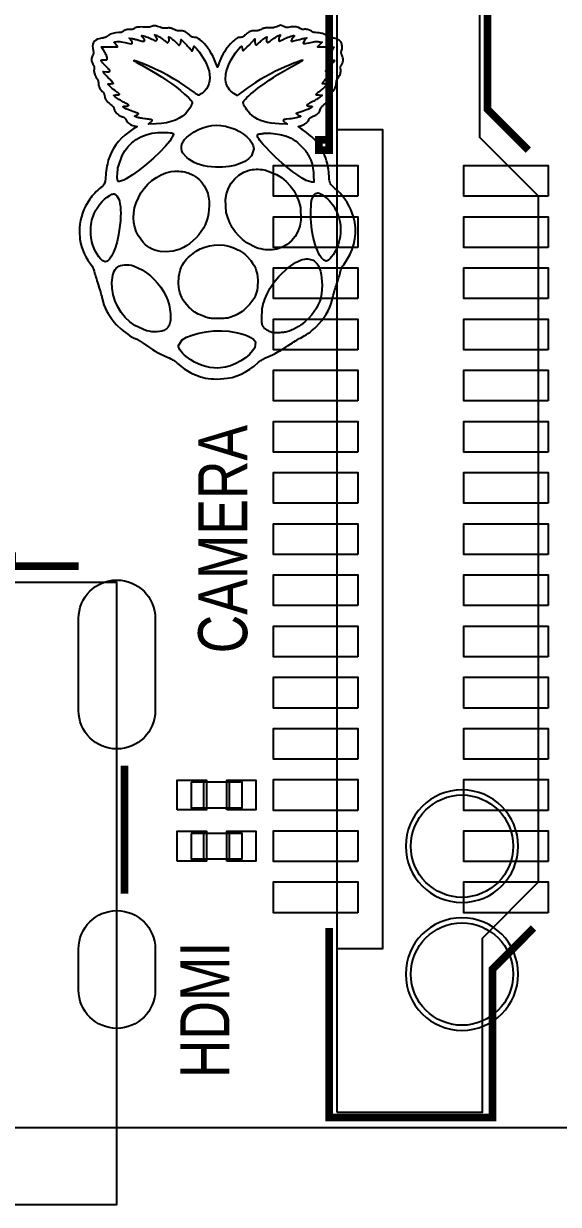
# Model space of a CAD drawing. Extents: x -2.3 to 87, y -2.5 to 75.
# Drawn here: x 37.42 to 47.89, y -1.5 to 21.57 of the extents above; entities that cross this region are included whole.
import ezdxf
from ezdxf.enums import TextEntityAlignment as Align

# ---------------------------------------------------------------- set-up
doc = ezdxf.new("R2010")
doc.units = 0
for name, color, linetype in [('BOARD_OUTLINE', 85, 'CONTINUOUS'), ('PARTS_BOTTOM', 12, 'CONTINUOUS'), ('PARTS_TOP', 30, 'CONTINUOUS'), ('PINS_BOTTOM', 5, 'CONTINUOUS'), ('PINS_TOP', 1, 'CONTINUOUS'), ('SILK_BOTTOM', 85, 'CONTINUOUS'), ('SILK_TOP', 2, 'CONTINUOUS')]:
    doc.layers.add(name, color=color, linetype=linetype)

msp = doc.modelspace()

# ---------------------------------------------------------------- linework, layer by layer
at = {"layer": 'BOARD_OUTLINE'}
msp.add_lwpolyline([(3, 0), (82, 0, 0.414214), (85, 3), (85, 53, 0.414214), (82, 56), (3, 56, 0.414214), (0, 53), (0, 3, 0.414214)], format="xyb", close=True, dxfattribs=at)
at = {"layer": 'PARTS_BOTTOM'}
for points in [[(47.1, 5.5, 1), (44.9, 5.5, 1), (47.1, 5.5)], [(47.1, 3, 1), (44.9, 3, 1), (47.1, 3)]]:
    msp.add_lwpolyline(points, format="xyb", dxfattribs=at)
at = {"layer": 'PARTS_TOP'}
for points in [[(43.55, 0.3), (46.4, 0.3), (46.4, 3.7), (47.5, 4.8), (47.5, 18.2), (46.35, 19.35), (46.35, 22.7), (43.55, 22.7), (43.55, 0.3)], [(43.55, 3.5), (44.45, 3.5), (44.45, 19.5), (43.55, 19.5)], [(24.75, 10.65), (24.75, -1.5), (39.25, -1.5), (39.25, 10.65), (24.75, 10.65)], [(40.7, 6.75), (40.7, 6.25), (41.7, 6.25), (41.7, 6.75), (40.7, 6.75)], [(40.95, 6.25), (40.95, 6.75)], [(41.45, 6.25), (41.45, 6.75)], [(40.7, 5.75), (40.7, 5.25), (41.7, 5.25), (41.7, 5.75), (40.7, 5.75)], [(40.95, 5.25), (40.95, 5.75)], [(41.45, 5.25), (41.45, 5.75)]]:
    msp.add_lwpolyline(points, dxfattribs=at)
at = {"layer": 'PINS_BOTTOM'}
for points in [[(40, 9.95), (40, 8.15, -1), (38.5, 8.15), (38.5, 9.95, -1)], [(40, 3.49), (40, 2.69, -1), (38.5, 2.69), (38.5, 3.49, -1)]]:
    msp.add_lwpolyline(points, format="xyb", close=True, dxfattribs=at)
for centre in [(46, 5.5), (46, 3)]:
    msp.add_circle(centre, 1, dxfattribs=at)
at = {"layer": 'PINS_TOP'}
for points in [[(43.965, 18.2), (42.315, 18.2), (42.315, 18.8), (43.965, 18.8)], [(47.685, 18.2), (46.035, 18.2), (46.035, 18.8), (47.685, 18.8)], [(43.965, 17.2), (42.315, 17.2), (42.315, 17.8), (43.965, 17.8)], [(47.685, 17.2), (46.035, 17.2), (46.035, 17.8), (47.685, 17.8)], [(43.965, 16.2), (42.315, 16.2), (42.315, 16.8), (43.965, 16.8)], [(47.685, 16.2), (46.035, 16.2), (46.035, 16.8), (47.685, 16.8)], [(43.965, 15.2), (42.315, 15.2), (42.315, 15.8), (43.965, 15.8)], [(47.685, 15.2), (46.035, 15.2), (46.035, 15.8), (47.685, 15.8)], [(43.965, 14.2), (42.315, 14.2), (42.315, 14.8), (43.965, 14.8)], [(47.685, 14.2), (46.035, 14.2), (46.035, 14.8), (47.685, 14.8)], [(43.965, 13.2), (42.315, 13.2), (42.315, 13.8), (43.965, 13.8)], [(47.685, 13.2), (46.035, 13.2), (46.035, 13.8), (47.685, 13.8)], [(43.965, 12.2), (42.315, 12.2), (42.315, 12.8), (43.965, 12.8)], [(47.685, 12.2), (46.035, 12.2), (46.035, 12.8), (47.685, 12.8)], [(43.965, 11.2), (42.315, 11.2), (42.315, 11.8), (43.965, 11.8)], [(47.685, 11.2), (46.035, 11.2), (46.035, 11.8), (47.685, 11.8)], [(43.965, 10.2), (42.315, 10.2), (42.315, 10.8), (43.965, 10.8)], [(47.685, 10.2), (46.035, 10.2), (46.035, 10.8), (47.685, 10.8)], [(43.965, 9.2), (42.315, 9.2), (42.315, 9.8), (43.965, 9.8)], [(47.685, 9.2), (46.035, 9.2), (46.035, 9.8), (47.685, 9.8)], [(43.965, 8.2), (42.315, 8.2), (42.315, 8.8), (43.965, 8.8)], [(47.685, 8.2), (46.035, 8.2), (46.035, 8.8), (47.685, 8.8)], [(43.965, 7.2), (42.315, 7.2), (42.315, 7.8), (43.965, 7.8)], [(47.685, 7.2), (46.035, 7.2), (46.035, 7.8), (47.685, 7.8)], [(40.43, 6.21), (40.43, 6.79), (41, 6.79), (41, 6.21)], [(41.4, 6.21), (41.4, 6.79), (41.97, 6.79), (41.97, 6.21)], [(43.965, 6.2), (42.315, 6.2), (42.315, 6.8), (43.965, 6.8)], [(47.685, 6.2), (46.035, 6.2), (46.035, 6.8), (47.685, 6.8)], [(40.43, 5.21), (40.43, 5.79), (41, 5.79), (41, 5.21)], [(41.4, 5.21), (41.4, 5.79), (41.97, 5.79), (41.97, 5.21)], [(43.965, 5.2), (42.315, 5.2), (42.315, 5.8), (43.965, 5.8)], [(47.685, 5.2), (46.035, 5.2), (46.035, 5.8), (47.685, 5.8)], [(43.965, 4.2), (42.315, 4.2), (42.315, 4.8), (43.965, 4.8)], [(47.685, 4.2), (46.035, 4.2), (46.035, 4.8), (47.685, 4.8)]]:
    msp.add_lwpolyline(points, close=True, dxfattribs=at)
for points in [[(40, 9.95), (40, 8.15, -1), (38.5, 8.15), (38.5, 9.95, -1)], [(40, 3.49), (40, 2.69, -1), (38.5, 2.69), (38.5, 3.49, -1)]]:
    msp.add_lwpolyline(points, format="xyb", close=True, dxfattribs=at)
at = {"layer": 'SILK_BOTTOM'}
for points in [[(39.9269, 21.5177), (39.9081, 21.5113), (39.8979, 21.5086), (39.8873, 21.5063), (39.8768, 21.5045), (39.8665, 21.5032), (39.8568, 21.5024), (39.8478, 21.5022), (39.8398, 21.5026), (39.7544, 21.5077), (39.7199, 21.5083), (39.6903, 21.5075), (39.6649, 21.5052), (39.6434, 21.5016), (39.6251, 21.4965), (39.6095, 21.4898), (39.5962, 21.4817), (39.5798, 21.4706), (39.572, 21.4665), (39.5645, 21.4633), (39.5571, 21.4609), (39.5499, 21.4595), (39.5429, 21.4588), (39.5359, 21.4589), (39.5289, 21.4597), (39.4928, 21.4615), (39.4722, 21.4595), (39.451, 21.4558), (39.4303, 21.4507), (39.4108, 21.4444), (39.3935, 21.437), (39.3791, 21.4289), (39.3688, 21.4202), (39.3577, 21.4109), (39.3511, 21.4073), (39.3436, 21.4043), (39.3348, 21.402), (39.3245, 21.4003), (39.3126, 21.3991), (39.2988, 21.3984), (39.2829, 21.3982), (39.2255, 21.3942), (39.1973, 21.3895), (39.1699, 21.383), (39.1437, 21.375), (39.1191, 21.3655), (39.0965, 21.3547), (39.0764, 21.3428), (39.059, 21.3297), (39.0405, 21.3156), (39.031, 21.31), (39.021, 21.3052), (39.0103, 21.3011), (38.9988, 21.2977), (38.9862, 21.2948), (38.9723, 21.2923), (38.9569, 21.2903), (38.8696, 21.2704), (38.8365, 21.2531), (38.8105, 21.2309), (38.7914, 21.2037), (38.7794, 21.1716), (38.7743, 21.1345), (38.7762, 21.0925), (38.7851, 21.0454), (38.7903, 21.02), (38.7914, 21.0096), (38.7915, 21), (38.7904, 20.9908), (38.7882, 20.9815), (38.7846, 20.9716), (38.7798, 20.9606), (38.7735, 20.948), (38.7571, 20.9102), (38.7527, 20.8933), (38.751, 20.877), (38.7518, 20.8605), (38.7553, 20.8433), (38.7615, 20.8247), (38.7702, 20.8041), (38.7817, 20.7809), (38.7958, 20.7523), (38.8008, 20.7405), (38.8045, 20.7299), (38.8069, 20.7202), (38.8081, 20.7111), (38.8082, 20.7024), (38.8071, 20.6936), (38.8049, 20.6846), (38.8014, 20.6523), (38.8028, 20.6348), (38.8063, 20.6163), (38.8118, 20.5972), (38.8193, 20.5774), (38.8288, 20.5571), (38.8402, 20.5363), (38.8536, 20.5152), (38.8678, 20.4916), (38.8735, 20.4805), (38.8781, 20.4697), (38.8819, 20.4589), (38.8848, 20.4482), (38.8868, 20.4372), (38.888, 20.426), (38.8884, 20.4143), (38.892, 20.3735), (38.8966, 20.3543), (38.9031, 20.3357), (38.9114, 20.3177), (38.9216, 20.3002), (38.9337, 20.2831), (38.9478, 20.2662), (38.9638, 20.2495), (38.9802, 20.2322), (38.9867, 20.2239), (38.9922, 20.2158), (38.9967, 20.2078), (39.0001, 20.2001), (39.0025, 20.1924), (39.004, 20.185), (39.0044, 20.1776), (39.0123, 20.1323), (39.022, 20.1091), (39.0353, 20.0857), (39.0521, 20.0623), (39.0723, 20.0391), (39.0958, 20.0162), (39.1223, 19.9939), (39.1518, 19.9722), (39.165, 19.9621), (39.171, 19.9566), (39.1764, 19.9511), (39.181, 19.9457), (39.1848, 19.9406), (39.1877, 19.9358), (39.1895, 19.9316), (39.1901, 19.9281), (39.1977, 19.8995), (39.2062, 19.8819), (39.2172, 19.8633), (39.2298, 19.8447), (39.2435, 19.8269), (39.2578, 19.8109), (39.2719, 19.7975), (39.2852, 19.7877), (39.3011, 19.7788), (39.3101, 19.7742), (39.3196, 19.7697), (39.3292, 19.7654), (39.3389, 19.7613), (39.3482, 19.7576), (39.3571, 19.7544), (39.3653, 19.7517), (39.3846, 19.744), (39.3927, 19.7394), (39.3999, 19.734), (39.4065, 19.7277), (39.4126, 19.7204), (39.4182, 19.7118), (39.4237, 19.7018), (39.4291, 19.6902), (39.4499, 19.656), (39.4636, 19.6406), (39.4794, 19.6264), (39.4973, 19.6134), (39.5172, 19.6018), (39.539, 19.5915), (39.5626, 19.5827), (39.5881, 19.5754), (39.6438, 19.5614), (39.5591, 19.5081), (39.4052, 19.3949), (39.339, 19.3343), (39.2798, 19.2709), (39.2274, 19.2044), (39.1816, 19.1345), (39.1422, 19.0613), (39.1091, 18.9843), (39.0822, 18.9036), (39.0631, 18.8276), (39.0546, 18.7854), (39.047, 18.7418), (39.0405, 18.6979), (39.0351, 18.6547), (39.031, 18.6133), (39.0285, 18.5748), (39.0276, 18.5404), (39.0226, 18.4963), (39.0166, 18.4747), (39.0085, 18.454), (38.9985, 18.4345), (38.9869, 18.4165), (38.9738, 18.4005), (38.9595, 18.3867), (38.9441, 18.3756), (38.9008, 18.3427), (38.8741, 18.3185), (38.8455, 18.2908), (38.8164, 18.2608), (38.7879, 18.2297), (38.7611, 18.1988), (38.7374, 18.1693), (38.7178, 18.1424), (38.6368, 18.0068), (38.6044, 17.9389), (38.5773, 17.8704), (38.5554, 17.8009), (38.5385, 17.7302), (38.5265, 17.6578), (38.5195, 17.5834), (38.5171, 17.5066), (38.5276, 17.3587), (38.5406, 17.287), (38.5589, 17.2168), (38.5823, 17.1481), (38.6108, 17.0811), (38.6445, 17.0155), (38.6833, 16.9516), (38.7271, 16.8893), (38.7531, 16.8524), (38.7637, 16.8355), (38.773, 16.8193), (38.781, 16.8036), (38.788, 16.788), (38.794, 16.7723), (38.7992, 16.7563), (38.8037, 16.7396), (38.8129, 16.7034), (38.82, 16.6784), (38.8284, 16.6498), (38.8379, 16.6183), (38.8481, 16.5847), (38.859, 16.5497), (38.8702, 16.5141), (38.8814, 16.4786), (38.9045, 16.4065), (38.9157, 16.3704), (38.9262, 16.3352), (38.936, 16.3019), (38.9447, 16.2712), (38.9522, 16.2438), (38.9583, 16.2206), (38.9627, 16.2024), (38.9976, 16.0817), (39.0213, 16.0223), (39.049, 15.9636), (39.0806, 15.906), (39.116, 15.8496), (39.155, 15.7946), (39.1975, 15.7412), (39.2435, 15.6896), (39.3271, 15.6086), (39.3713, 15.5708), (39.4163, 15.5356), (39.4612, 15.5033), (39.5054, 15.4745), (39.5481, 15.4498), (39.5887, 15.4297), (39.6264, 15.4146), (39.6447, 15.4056), (39.6578, 15.3982), (39.6729, 15.3892), (39.6896, 15.3787), (39.7075, 15.3671), (39.7262, 15.3546), (39.7453, 15.3413), (39.7644, 15.3276), (39.8866, 15.244), (39.9447, 15.2071), (40.0014, 15.1731), (40.0569, 15.1419), (40.1117, 15.1131), (40.166, 15.0867), (40.2203, 15.0623), (40.275, 15.0398), (40.3059, 15.0254), (40.3223, 15.0163), (40.3392, 15.006), (40.3564, 14.9947), (40.3738, 14.9825), (40.3912, 14.9694), (40.4086, 14.9556), (40.4258, 14.9412), (40.4996, 14.8788), (40.5329, 14.8527), (40.5649, 14.8294), (40.5965, 14.8081), (40.6285, 14.7883), (40.6617, 14.7695), (40.6972, 14.751), (40.7356, 14.7323), (40.8384, 14.6884), (40.8877, 14.6715), (40.9367, 14.6578), (40.9864, 14.6469), (41.0375, 14.6388), (41.0911, 14.6333), (41.1479, 14.6301), (41.209, 14.6291), (41.4101, 14.643), (41.5039, 14.6615), (41.5941, 14.6882), (41.6816, 14.7233), (41.7673, 14.7672), (41.8519, 14.8202), (41.9363, 14.8828), (42.0212, 14.9551), (42.0486, 14.9775), (42.0635, 14.9884), (42.0788, 14.9989), (42.0944, 15.0089), (42.11, 15.0181), (42.1253, 15.0264), (42.1403, 15.0337), (42.1546, 15.0398), (42.246, 15.0789), (42.2963, 15.1032), (42.3483, 15.1301), (42.4011, 15.1588), (42.4539, 15.1891), (42.5057, 15.2203), (42.5555, 15.2519), (42.6025, 15.2835), (42.6553, 15.319), (42.6837, 15.3373), (42.7126, 15.3554), (42.7411, 15.3729), (42.7688, 15.3894), (42.7948, 15.4044), (42.8185, 15.4176), (42.8392, 15.4285), (42.9165, 15.4707), (42.9528, 15.493), (42.9878, 15.5164), (43.0219, 15.5411), (43.0555, 15.5675), (43.0888, 15.5956), (43.1222, 15.6258), (43.1559, 15.6582), (43.2617, 15.7753), (43.3068, 15.8359), (43.3469, 15.8986), (43.3824, 15.9636), (43.4135, 16.0317), (43.4405, 16.1031), (43.4636, 16.1784), (43.4831, 16.2581), (43.4937, 16.3021), (43.5008, 16.3287), (43.5088, 16.3575), (43.5176, 16.3876), (43.527, 16.4184), (43.5367, 16.4491), (43.5465, 16.4791), (43.5562, 16.5076), (43.5755, 16.5647), (43.5847, 16.5933), (43.5935, 16.6213), (43.6015, 16.6478), (43.6086, 16.6724), (43.6146, 16.6944), (43.6192, 16.7131), (43.6224, 16.728), (43.6306, 16.7598), (43.6358, 16.7747), (43.6418, 16.7893), (43.6487, 16.8036), (43.6565, 16.8178), (43.6653, 16.8321), (43.6752, 16.8466), (43.6862, 16.8615), (43.8084, 17.0567), (43.8526, 17.1582), (43.8855, 17.2619), (43.907, 17.3674), (43.917, 17.4743), (43.9154, 17.5825), (43.9024, 17.6916), (43.8776, 17.8013), (43.8266, 17.9392), (43.7926, 18.0087), (43.7539, 18.0766), (43.7116, 18.1418), (43.6665, 18.2027), (43.6193, 18.258), (43.5711, 18.3065), (43.5226, 18.3466), (43.4713, 18.3897), (43.4516, 18.411), (43.4355, 18.4328), (43.4228, 18.4553), (43.4134, 18.4791), (43.4069, 18.5044), (43.4031, 18.5316), (43.4019, 18.5613), (43.3956, 18.6693), (43.3885, 18.7247), (43.3788, 18.7802), (43.3667, 18.8353), (43.3523, 18.8894), (43.3357, 18.942), (43.317, 18.9926), (43.2963, 19.0405), (43.2334, 19.1573), (43.1972, 19.2111), (43.1574, 19.2623), (43.1138, 19.3112), (43.066, 19.3583), (43.0138, 19.4038), (42.9569, 19.4482), (42.8949, 19.4918), (42.8612, 19.5142), (42.8462, 19.5245), (42.8328, 19.5339), (42.8212, 19.5422), (42.8117, 19.5492), (42.8046, 19.5547), (42.8001, 19.5585), (42.7986, 19.5603), (42.8017, 19.5625), (42.8053, 19.564), (42.8102, 19.5657), (42.8162, 19.5677), (42.8232, 19.5697), (42.8309, 19.5719), (42.8394, 19.5742), (42.8485, 19.5765), (42.8947, 19.593), (42.9158, 19.6035), (42.9353, 19.6154), (42.9529, 19.6285), (42.9687, 19.6428), (42.9824, 19.6581), (42.9938, 19.6744), (43.0028, 19.6914), (43.0136, 19.7133), (43.0194, 19.7219), (43.0257, 19.7293), (43.0329, 19.7357), (43.0411, 19.7413), (43.0507, 19.7465), (43.0618, 19.7514), (43.0747, 19.7564), (43.1221, 19.7759), (43.1425, 19.7877), (43.161, 19.8009), (43.1777, 19.8157), (43.1926, 19.8322), (43.2058, 19.8503), (43.2175, 19.8703), (43.2279, 19.8921), (43.2405, 19.9185), (43.2476, 19.9305), (43.2552, 19.9418), (43.2633, 19.9525), (43.272, 19.9624), (43.2811, 19.9717), (43.2908, 19.9804), (43.301, 19.9884), (43.3444, 20.0248), (43.3627, 20.0434), (43.3786, 20.0623), (43.3921, 20.0814), (43.4033, 20.1005), (43.4119, 20.1197), (43.418, 20.1388), (43.4216, 20.1578), (43.4261, 20.1816), (43.4295, 20.1924), (43.4338, 20.2028), (43.4391, 20.2129), (43.4455, 20.2231), (43.4532, 20.2334), (43.4622, 20.244), (43.4727, 20.2553), (43.5019, 20.2894), (43.5131, 20.3057), (43.5223, 20.3221), (43.5294, 20.3386), (43.5348, 20.3557), (43.5384, 20.3736), (43.5405, 20.3926), (43.5412, 20.4131), (43.5428, 20.4349), (43.5449, 20.4455), (43.5481, 20.4563), (43.5522, 20.4672), (43.5575, 20.4785), (43.5639, 20.4904), (43.5716, 20.5029), (43.5806, 20.5164), (43.6054, 20.5585), (43.6147, 20.5795), (43.622, 20.6002), (43.6271, 20.6203), (43.63, 20.6396), (43.6306, 20.6579), (43.6289, 20.6749), (43.6247, 20.6904), (43.6211, 20.7045), (43.6207, 20.7114), (43.6214, 20.7184), (43.6231, 20.7258), (43.626, 20.7336), (43.6301, 20.7422), (43.6354, 20.7517), (43.6421, 20.7623), (43.6645, 20.804), (43.6715, 20.8247), (43.6759, 20.8455), (43.6775, 20.8663), (43.6765, 20.8871), (43.6727, 20.9081), (43.6663, 20.9291), (43.6572, 20.9503), (43.6459, 20.9764), (43.6423, 20.9869), (43.6398, 20.9964), (43.6386, 21.0051), (43.6384, 21.0135), (43.6394, 21.022), (43.6414, 21.0309), (43.6444, 21.0408), (43.654, 21.0797), (43.6562, 21.0999), (43.6566, 21.1201), (43.6553, 21.14), (43.6524, 21.1592), (43.6479, 21.1774), (43.6417, 21.1941), (43.634, 21.209), (43.6114, 21.2375), (43.5976, 21.2494), (43.5819, 21.2598), (43.5643, 21.2687), (43.5447, 21.2762), (43.5229, 21.2822), (43.499, 21.2869), (43.4727, 21.2903), (43.4449, 21.2941), (43.4326, 21.2966), (43.4214, 21.2996), (43.4111, 21.3031), (43.4018, 21.3071), (43.3933, 21.3117), (43.3856, 21.3169), (43.3787, 21.3228), (43.3433, 21.3504), (43.3246, 21.3613), (43.3047, 21.3704), (43.2835, 21.378), (43.2604, 21.384), (43.2351, 21.3888), (43.2074, 21.3923), (43.1768, 21.3947), (43.1355, 21.3982), (43.1188, 21.4004), (43.1044, 21.403), (43.092, 21.406), (43.0813, 21.4095), (43.0722, 21.4136), (43.0643, 21.4183), (43.0573, 21.4237), (43.0317, 21.4406), (43.0156, 21.4475), (42.998, 21.4533), (42.9795, 21.4579), (42.9605, 21.461), (42.9417, 21.4626), (42.9235, 21.4626), (42.9065, 21.4608), (42.8897, 21.4592), (42.8819, 21.4595), (42.8744, 21.4606), (42.8669, 21.4625), (42.8595, 21.4653), (42.8519, 21.469), (42.844, 21.4737), (42.8357, 21.4794), (42.8003, 21.4977), (42.7788, 21.5043), (42.7555, 21.509), (42.7309, 21.5119), (42.7054, 21.5129), (42.6796, 21.5119), (42.6541, 21.5089), (42.6292, 21.5038), (42.6018, 21.4975), (42.5903, 21.4962), (42.5795, 21.4961), (42.5688, 21.4973), (42.5574, 21.4997), (42.5448, 21.5035), (42.5302, 21.5087), (42.5131, 21.5154), (42.4516, 21.5409), (42.3785, 21.5142), (42.3433, 21.502), (42.327, 21.4975), (42.311, 21.4941), (42.2949, 21.4916), (42.2781, 21.4899), (42.2602, 21.4889), (42.2409, 21.4885), (42.2196, 21.4887), (42.1782, 21.4892), (42.1615, 21.4885), (42.1466, 21.4869), (42.133, 21.4844), (42.1199, 21.4808), (42.1068, 21.4759), (42.0931, 21.4697), (42.078, 21.462), (42.0508, 21.4494), (42.0377, 21.4447), (42.0247, 21.4408), (42.0115, 21.4378), (41.9977, 21.4356), (41.9831, 21.4341), (41.9674, 21.4333), (41.9504, 21.433), (41.8992, 21.4298), (41.8768, 21.4256), (41.8561, 21.4194), (41.8364, 21.4109), (41.8174, 21.4002), (41.7987, 21.3868), (41.7797, 21.3707), (41.7601, 21.3518), (41.7376, 21.33), (41.728, 21.3222), (41.7189, 21.3162), (41.7099, 21.3117), (41.7006, 21.3086), (41.6904, 21.3067), (41.6791, 21.3056), (41.6661, 21.3054), (41.6291, 21.3001), (41.6101, 21.2931), (41.5905, 21.283), (41.5698, 21.2694), (41.5477, 21.2522), (41.5239, 21.2312), (41.4982, 21.206), (41.47, 21.1766), (41.4077, 21.1034), (41.3794, 21.065), (41.353, 21.0252), (41.3282, 20.9837), (41.305, 20.9404), (41.2833, 20.895), (41.2629, 20.8473), (41.2438, 20.7971), (41.2171, 20.7241), (41.1858, 20.8041), (41.1303, 20.9282), (41.0991, 20.9864), (41.066, 21.0415), (41.0311, 21.0931), (40.9947, 21.1409), (40.9572, 21.1843), (40.9187, 21.223), (40.8795, 21.2566), (40.8489, 21.2791), (40.8361, 21.2873), (40.8243, 21.2937), (40.8132, 21.2984), (40.8022, 21.3017), (40.7909, 21.3039), (40.7789, 21.305), (40.7658, 21.3054), (40.7404, 21.3065), (40.73, 21.3084), (40.7204, 21.3113), (40.7113, 21.3157), (40.7022, 21.3217), (40.6924, 21.3295), (40.6817, 21.3395), (40.6694, 21.3518), (40.6309, 21.3868), (40.6122, 21.4002), (40.5933, 21.4109), (40.5737, 21.4194), (40.5531, 21.4256), (40.5309, 21.4298), (40.5068, 21.4322), (40.4803, 21.433), (40.4473, 21.4341), (40.4328, 21.4356), (40.4193, 21.4379), (40.4063, 21.441), (40.3936, 21.445), (40.3808, 21.45), (40.3677, 21.456), (40.3539, 21.4632), (40.3253, 21.4775), (40.3129, 21.4823), (40.3008, 21.4857), (40.2884, 21.4879), (40.275, 21.4889), (40.2598, 21.4888), (40.2422, 21.488), (40.2216, 21.4864), (40.1852, 21.4839), (40.1699, 21.4838), (40.156, 21.4845), (40.1432, 21.4861), (40.1309, 21.4885), (40.1189, 21.4919), (40.1067, 21.4961), (40.0939, 21.5014), (40.0474, 21.5195), (40.0274, 21.5252), (40.0091, 21.5289), (39.992, 21.5306), (39.9756, 21.5302), (39.9596, 21.5279), (39.9435, 21.5237)], [(40.0835, 21.3135), (40.1009, 21.3026), (40.1113, 21.2957), (40.1223, 21.2881), (40.1338, 21.2799), (40.1455, 21.2713), (40.157, 21.2625), (40.1682, 21.2537), (40.1786, 21.245), (40.1983, 21.2296), (40.2076, 21.2228), (40.2162, 21.2166), (40.2241, 21.2113), (40.2309, 21.2069), (40.2366, 21.2037), (40.2409, 21.2016), (40.2436, 21.2009), (40.2561, 21.2084), (40.2616, 21.2168), (40.2662, 21.2273), (40.2698, 21.2392), (40.2721, 21.252), (40.2729, 21.2648), (40.272, 21.277), (40.2691, 21.2879), (40.2658, 21.2982), (40.2646, 21.3027), (40.2637, 21.3067), (40.2631, 21.3102), (40.2629, 21.313), (40.263, 21.3152), (40.2636, 21.3165), (40.2645, 21.317), (40.2853, 21.3072), (40.3016, 21.2963), (40.3204, 21.2824), (40.3408, 21.2664), (40.3616, 21.2491), (40.3819, 21.2312), (40.4005, 21.2138), (40.4165, 21.1974), (40.4408, 21.172), (40.4496, 21.1637), (40.4569, 21.1581), (40.4629, 21.155), (40.4681, 21.1542), (40.4728, 21.1555), (40.4775, 21.1588), (40.4826, 21.1638), (40.4888, 21.1736), (40.4917, 21.1797), (40.4944, 21.1865), (40.4969, 21.1937), (40.4991, 21.2013), (40.501, 21.209), (40.5025, 21.2166), (40.5035, 21.2241), (40.507, 21.2647), (40.5592, 21.2125), (40.5811, 21.1903), (40.5934, 21.1776), (40.6062, 21.1642), (40.6193, 21.1503), (40.6322, 21.1365), (40.6447, 21.1229), (40.6564, 21.1098), (40.6671, 21.0977), (40.7228, 21.035), (40.7414, 21.0837), (40.76, 21.1325), (40.7994, 21.0942), (40.8666, 21.0154), (40.9006, 20.9669), (40.9336, 20.9143), (40.9648, 20.8591), (40.9933, 20.803), (41.0182, 20.7474), (41.0385, 20.6939), (41.0535, 20.644), (41.0686, 20.5175), (41.0636, 20.4574), (41.0505, 20.4003), (41.0296, 20.3469), (41.0012, 20.2981), (40.9656, 20.2544), (40.923, 20.2167), (40.8737, 20.1857), (40.8543, 20.1771), (40.8462, 20.1756), (40.838, 20.1764), (40.8289, 20.1797), (40.818, 20.1861), (40.8044, 20.1958), (40.7873, 20.209), (40.7658, 20.2263), (40.5816, 20.3604), (40.4744, 20.429), (40.3595, 20.4973), (40.2388, 20.5643), (40.1142, 20.6289), (39.9875, 20.6901), (39.8606, 20.7469), (39.7354, 20.7983), (39.6289, 20.8389), (39.5985, 20.8492), (39.5833, 20.8526), (39.5833, 20.8489), (39.5985, 20.8379), (39.6289, 20.8194), (39.6746, 20.7931), (39.7354, 20.7589), (40.0033, 20.604), (40.1199, 20.5321), (40.2265, 20.463), (40.3242, 20.3958), (40.4141, 20.3296), (40.4974, 20.2638), (40.5752, 20.1975), (40.6486, 20.13), (40.6972, 20.0807), (40.7119, 20.0618), (40.7205, 20.0445), (40.7232, 20.0273), (40.7202, 20.0083), (40.7119, 19.986), (40.6984, 19.9586), (40.6799, 19.9246), (40.5932, 19.8126), (40.5355, 19.7651), (40.4689, 19.7237), (40.3939, 19.6885), (40.311, 19.6598), (40.2207, 19.6378), (40.1234, 19.6227), (40.0197, 19.6148), (39.8689, 19.609), (39.9095, 19.6438), (39.9248, 19.6582), (39.9306, 19.6646), (39.9352, 19.6704), (39.9385, 19.6757), (39.9405, 19.6803), (39.9412, 19.6842), (39.9405, 19.6876), (39.9385, 19.6902), (39.9269, 19.6947), (39.9159, 19.6973), (39.902, 19.7), (39.8856, 19.7028), (39.867, 19.7056), (39.8468, 19.7084), (39.8252, 19.711), (39.8027, 19.7134), (39.7567, 19.7196), (39.7341, 19.7231), (39.7124, 19.7268), (39.6921, 19.7306), (39.6737, 19.7343), (39.6576, 19.738), (39.6444, 19.7415), (39.6345, 19.7448), (39.5915, 19.7633), (39.631, 19.7831), (39.6444, 19.7904), (39.6505, 19.7942), (39.656, 19.798), (39.6609, 19.8017), (39.6649, 19.8051), (39.6679, 19.8083), (39.6698, 19.811), (39.6704, 19.8132), (39.6641, 19.8187), (39.6561, 19.8229), (39.6453, 19.828), (39.6321, 19.8337), (39.6167, 19.8399), (39.5996, 19.8464), (39.581, 19.853), (39.5614, 19.8596), (39.4616, 19.8961), (39.4249, 19.9118), (39.3974, 19.9256), (39.3793, 19.9373), (39.371, 19.9467), (39.3727, 19.9536), (39.3846, 19.9579), (39.4071, 19.9594), (39.434, 19.9616), (39.4466, 19.964), (39.4581, 19.9671), (39.4678, 19.9707), (39.4754, 19.9745), (39.4803, 19.9785), (39.482, 19.9824), (39.4802, 19.9861), (39.4722, 19.9907), (39.4644, 19.995), (39.4544, 20.0005), (39.4425, 20.007), (39.429, 20.0143), (39.4142, 20.0223), (39.3982, 20.0307), (39.3815, 20.0395), (39.3191, 20.0749), (39.2899, 20.0929), (39.2629, 20.1103), (39.2391, 20.1267), (39.2191, 20.1416), (39.2037, 20.1544), (39.1938, 20.1646), (39.1901, 20.1718), (39.1933, 20.1747), (39.1971, 20.1759), (39.2022, 20.1771), (39.2084, 20.178), (39.2155, 20.1788), (39.2235, 20.1794), (39.2321, 20.1798), (39.2411, 20.1799), (39.2598, 20.1805), (39.2683, 20.1813), (39.2761, 20.1823), (39.2831, 20.1836), (39.289, 20.185), (39.2938, 20.1867), (39.2972, 20.1884), (39.2992, 20.1903), (39.2987, 20.1958), (39.2965, 20.1995), (39.2931, 20.2037), (39.2887, 20.2083), (39.2832, 20.2133), (39.2769, 20.2184), (39.2698, 20.2235), (39.262, 20.2286), (39.214, 20.264), (39.1865, 20.2859), (39.1588, 20.3089), (39.1326, 20.3314), (39.1094, 20.3523), (39.0908, 20.3701), (39.0785, 20.3835), (39.0741, 20.391), (39.0773, 20.3941), (39.0811, 20.3955), (39.0861, 20.3968), (39.0922, 20.398), (39.0992, 20.399), (39.1069, 20.3997), (39.1152, 20.4002), (39.1239, 20.4003), (39.142, 20.4008), (39.1503, 20.4014), (39.158, 20.4021), (39.1648, 20.403), (39.1707, 20.4039), (39.1754, 20.405), (39.1789, 20.4061), (39.1808, 20.4073), (39.1784, 20.4145), (39.1734, 20.4213), (39.1662, 20.43), (39.157, 20.4404), (39.1461, 20.4521), (39.1337, 20.4649), (39.12, 20.4787), (39.1054, 20.4932), (39.0748, 20.5225), (39.0603, 20.5373), (39.0467, 20.5516), (39.0342, 20.5653), (39.0232, 20.5778), (39.014, 20.589), (39.0069, 20.5984), (39.0021, 20.6057), (38.9824, 20.6405), (39.0439, 20.6347), (39.0681, 20.6334), (39.0785, 20.6335), (39.0877, 20.634), (39.0957, 20.635), (39.1025, 20.6363), (39.1079, 20.6381), (39.112, 20.6403), (39.1147, 20.6428), (39.1131, 20.6522), (39.1089, 20.6596), (39.1025, 20.6687), (39.0941, 20.6794), (39.0837, 20.6914), (39.0714, 20.7047), (39.0574, 20.7191), (39.0416, 20.7345), (39.0129, 20.7632), (38.9994, 20.7773), (38.9869, 20.7907), (38.9756, 20.8033), (38.9658, 20.8147), (38.9576, 20.8246), (38.9515, 20.8328), (38.9476, 20.8389), (38.9415, 20.8524), (38.941, 20.8569), (38.9426, 20.8601), (38.9469, 20.8622), (38.9542, 20.8635), (38.965, 20.8642), (38.9797, 20.8644), (38.9986, 20.8644), (39.0287, 20.8651), (39.0394, 20.866), (39.0477, 20.8675), (39.0538, 20.8697), (39.058, 20.8725), (39.0607, 20.8762), (39.0621, 20.8808), (39.0625, 20.8865), (39.058, 20.9126), (39.0527, 20.9292), (39.0454, 20.9477), (39.0364, 20.9678), (39.0258, 20.9892), (39.0138, 21.0116), (39.0004, 21.0347), (38.9859, 21.0582), (38.9464, 21.1197), (39.262, 21.1197), (39.2261, 21.165), (39.2073, 21.189), (39.2017, 21.1971), (39.1986, 21.2031), (39.1978, 21.2074), (39.1993, 21.2106), (39.203, 21.213), (39.2089, 21.215), (39.2168, 21.2172), (39.2564, 21.2238), (39.2792, 21.2243), (39.3054, 21.2229), (39.336, 21.2193), (39.3721, 21.2135), (39.4148, 21.2053), (39.4652, 21.1945), (39.5242, 21.1812), (39.5427, 21.1822), (39.5478, 21.1871), (39.5502, 21.1945), (39.5498, 21.2041), (39.5467, 21.2155), (39.5408, 21.2285), (39.5322, 21.2427), (39.5208, 21.2578), (39.4906, 21.2926), (39.5347, 21.2856), (39.5561, 21.2817), (39.5701, 21.2787), (39.5857, 21.275), (39.6026, 21.2709), (39.6204, 21.2663), (39.6386, 21.2614), (39.657, 21.2562), (39.6751, 21.2508), (39.7449, 21.2339), (39.7681, 21.231), (39.7838, 21.2319), (39.7922, 21.2368), (39.7936, 21.2459), (39.7881, 21.2593), (39.776, 21.2771), (39.7575, 21.2996), (39.7444, 21.3154), (39.7397, 21.3219), (39.7362, 21.3275), (39.734, 21.332), (39.7331, 21.3356), (39.7333, 21.3381), (39.7349, 21.3396), (39.7377, 21.3402), (39.7719, 21.3338), (39.7965, 21.3267), (39.8242, 21.3177), (39.8533, 21.3073), (39.8824, 21.296), (39.9098, 21.2844), (39.934, 21.273), (39.9536, 21.2624), (39.9722, 21.2532), (39.9813, 21.2492), (39.99, 21.2459), (39.9981, 21.2432), (40.0055, 21.2412), (40.0118, 21.24), (40.017, 21.2397), (40.0208, 21.2404), (40.0324, 21.2502), (40.0352, 21.2576), (40.0361, 21.2663), (40.035, 21.2762), (40.032, 21.287), (40.0271, 21.2985), (40.0203, 21.3105), (40.0116, 21.3228), (39.9872, 21.3541), (40.015, 21.346), (40.0272, 21.3416), (40.0346, 21.3386), (40.0425, 21.3351), (40.0508, 21.3312), (40.0593, 21.3271), (40.0677, 21.3227), (40.0758, 21.3181)], [(42.4342, 21.3228), (42.4238, 21.3017), (42.4201, 21.2901), (42.4176, 21.2782), (42.4161, 21.2668), (42.4159, 21.2561), (42.4168, 21.2466), (42.4191, 21.2389), (42.4226, 21.2334), (42.4285, 21.2332), (42.4339, 21.2347), (42.4406, 21.237), (42.4485, 21.2402), (42.4574, 21.2442), (42.4673, 21.2488), (42.4778, 21.2542), (42.4888, 21.2601), (42.5377, 21.2838), (42.5665, 21.2958), (42.5965, 21.3073), (42.6262, 21.3179), (42.6543, 21.3269), (42.6794, 21.3339), (42.7001, 21.3385), (42.715, 21.3402), (42.7209, 21.3384), (42.7218, 21.3362), (42.7213, 21.333), (42.7194, 21.3288), (42.716, 21.3237), (42.711, 21.3175), (42.7046, 21.3102), (42.6965, 21.3019), (42.6724, 21.2726), (42.6649, 21.2597), (42.6605, 21.2485), (42.6592, 21.2392), (42.6611, 21.2323), (42.6662, 21.228), (42.6745, 21.2267), (42.686, 21.2288), (42.7353, 21.242), (42.7656, 21.2498), (42.8294, 21.266), (42.8598, 21.2735), (42.8871, 21.2801), (42.9098, 21.2854), (42.9262, 21.2891), (42.9657, 21.2972), (42.9285, 21.2543), (42.8976, 21.214), (42.8918, 21.2005), (42.8929, 21.1912), (42.901, 21.1858), (42.9165, 21.1843), (42.9396, 21.1865), (42.9706, 21.1921), (43.0097, 21.2009), (43.0708, 21.2141), (43.0972, 21.2185), (43.1215, 21.2215), (43.1442, 21.2232), (43.1656, 21.2235), (43.1862, 21.2226), (43.2064, 21.2205), (43.2267, 21.2172), (43.2638, 21.209), (43.2209, 21.165), (43.1768, 21.1197), (43.3358, 21.1197), (43.3909, 21.1194), (43.4157, 21.119), (43.4379, 21.1185), (43.4571, 21.118), (43.4729, 21.1173), (43.4847, 21.1166), (43.4922, 21.1158), (43.4947, 21.1151), (43.4925, 21.1095), (43.4898, 21.1046), (43.4862, 21.0985), (43.4819, 21.0914), (43.4769, 21.0834), (43.4713, 21.0747), (43.4652, 21.0654), (43.4588, 21.0559), (43.4351, 21.0155), (43.4231, 20.9922), (43.4115, 20.9683), (43.401, 20.9447), (43.392, 20.9227), (43.3849, 20.9032), (43.3804, 20.8873), (43.3787, 20.876), (43.3828, 20.8718), (43.3875, 20.8699), (43.3939, 20.8683), (43.4016, 20.867), (43.4105, 20.8659), (43.4204, 20.8651), (43.4312, 20.8646), (43.4425, 20.8644), (43.466, 20.8638), (43.4761, 20.8629), (43.4849, 20.8618), (43.4923, 20.8603), (43.4983, 20.8586), (43.5027, 20.8566), (43.5054, 20.8543), (43.5063, 20.8517), (43.5005, 20.8414), (43.4936, 20.8326), (43.4844, 20.8216), (43.4732, 20.8088), (43.4603, 20.7946), (43.4458, 20.7792), (43.4302, 20.7629), (43.4135, 20.7461), (43.3817, 20.713), (43.3678, 20.6976), (43.3556, 20.6834), (43.3452, 20.6708), (43.337, 20.66), (43.3312, 20.6513), (43.328, 20.6451), (43.3277, 20.6417), (43.3344, 20.6377), (43.3403, 20.6363), (43.3475, 20.6351), (43.3559, 20.6344), (43.3653, 20.6339), (43.3755, 20.6338), (43.3862, 20.6341), (43.3973, 20.6347), (43.4192, 20.6362), (43.429, 20.6363), (43.4377, 20.6361), (43.4453, 20.6355), (43.4514, 20.6346), (43.456, 20.6334), (43.4589, 20.6319), (43.4599, 20.6301), (43.4538, 20.6201), (43.4465, 20.6109), (43.4368, 20.5995), (43.4249, 20.5859), (43.4111, 20.5707), (43.3958, 20.554), (43.3791, 20.5362), (43.3613, 20.5175), (43.3269, 20.4817), (43.3115, 20.4652), (43.2977, 20.4502), (43.2859, 20.4368), (43.2761, 20.4256), (43.2689, 20.4167), (43.2643, 20.4105), (43.2627, 20.4073), (43.2664, 20.405), (43.2709, 20.4039), (43.2768, 20.403), (43.284, 20.4021), (43.2924, 20.4014), (43.3018, 20.4008), (43.3121, 20.4005), (43.323, 20.4003), (43.3834, 20.4003), (43.3485, 20.3644), (43.3312, 20.3477), (43.3192, 20.3371), (43.3057, 20.3254), (43.2908, 20.3129), (43.275, 20.3), (43.2586, 20.2868), (43.242, 20.2738), (43.2256, 20.2611), (43.1951, 20.2372), (43.1818, 20.2261), (43.17, 20.216), (43.1601, 20.207), (43.1522, 20.1994), (43.1466, 20.1933), (43.1435, 20.1891), (43.1432, 20.1868), (43.1497, 20.1846), (43.1552, 20.1835), (43.162, 20.1825), (43.1699, 20.1816), (43.1788, 20.1809), (43.1884, 20.1804), (43.1986, 20.18), (43.2093, 20.1799), (43.2685, 20.1787), (43.2232, 20.1404), (43.2013, 20.1235), (43.1871, 20.1137), (43.1715, 20.1033), (43.1547, 20.0925), (43.1371, 20.0817), (43.1192, 20.071), (43.1014, 20.0608), (43.084, 20.0511), (43.0198, 20.0169), (42.9982, 20.0048), (42.9828, 19.9953), (42.973, 19.9879), (42.9679, 19.9822), (42.967, 19.9776), (42.9695, 19.9736), (42.9749, 19.9699), (42.9829, 19.9662), (42.9885, 19.9646), (42.9949, 19.9631), (43.0021, 19.9619), (43.0097, 19.9608), (43.0178, 19.9601), (43.0259, 19.9596), (43.0341, 19.9594), (43.0501, 19.9588), (43.0566, 19.958), (43.0621, 19.9569), (43.0665, 19.9555), (43.0696, 19.9539), (43.0715, 19.9521), (43.0721, 19.9501), (43.0712, 19.9478), (43.0517, 19.9314), (43.0339, 19.9212), (43.0118, 19.91), (42.9859, 19.8982), (42.9569, 19.8859), (42.9255, 19.8734), (42.8922, 19.8611), (42.8577, 19.8492), (42.7591, 19.8167), (42.7858, 19.7958), (42.7962, 19.7879), (42.8016, 19.7844), (42.8069, 19.7814), (42.812, 19.7788), (42.8168, 19.7767), (42.8213, 19.7751), (42.8253, 19.7741), (42.8287, 19.7738), (42.8345, 19.7731), (42.8371, 19.7724), (42.8393, 19.7713), (42.8413, 19.7701), (42.8428, 19.7686), (42.844, 19.767), (42.8447, 19.7652), (42.845, 19.7633), (42.8284, 19.7516), (42.8095, 19.7449), (42.7851, 19.7379), (42.7566, 19.7311), (42.725, 19.7246), (42.6917, 19.7187), (42.6578, 19.7137), (42.6245, 19.71), (42.5624, 19.7042), (42.5407, 19.7014), (42.5246, 19.6984), (42.5133, 19.695), (42.5064, 19.6911), (42.5033, 19.6864), (42.5034, 19.6807), (42.5062, 19.674), (42.5119, 19.6661), (42.5161, 19.6617), (42.5208, 19.657), (42.5262, 19.6521), (42.5319, 19.6473), (42.5379, 19.6425), (42.5441, 19.6378), (42.5503, 19.6334), (42.5839, 19.609), (42.4273, 19.6148), (42.2655, 19.6299), (42.192, 19.6436), (42.1234, 19.6615), (42.0597, 19.6835), (42.0008, 19.7098), (41.9467, 19.7403), (41.8975, 19.7752), (41.8529, 19.8144), (41.8113, 19.8619), (41.791, 19.8899), (41.772, 19.9192), (41.7549, 19.9485), (41.7404, 19.9767), (41.7293, 20.0027), (41.7221, 20.0252), (41.7195, 20.043), (41.7402, 20.0736), (41.7639, 20.099), (41.7947, 20.1293), (41.8312, 20.1633), (41.872, 20.1996), (41.9156, 20.237), (41.9608, 20.2742), (42.0061, 20.3098), (42.1479, 20.4133), (42.2274, 20.4674), (42.3111, 20.5222), (42.3982, 20.5771), (42.4876, 20.6314), (42.5782, 20.6845), (42.669, 20.7357), (42.7591, 20.7844), (42.8051, 20.8095), (42.8255, 20.821), (42.8437, 20.8313), (42.8592, 20.8404), (42.8718, 20.848), (42.881, 20.8539), (42.8865, 20.8579), (42.8879, 20.8598), (42.8551, 20.8513), (42.8206, 20.8393), (42.7776, 20.8236), (42.7289, 20.8052), (42.6772, 20.7851), (42.6253, 20.7644), (42.5759, 20.7441), (42.5317, 20.7252), (42.3419, 20.6364), (42.2456, 20.5866), (42.1498, 20.5342), (42.0558, 20.4798), (41.9646, 20.4241), (41.8774, 20.3676), (41.7953, 20.3111), (41.7195, 20.2553), (41.6012, 20.166), (41.5397, 20.2089), (41.4794, 20.2568), (41.455, 20.2824), (41.434, 20.3093), (41.4164, 20.3378), (41.402, 20.3682), (41.3906, 20.4008), (41.382, 20.4358), (41.3761, 20.4734), (41.3809, 20.5894), (41.3955, 20.6544), (41.4176, 20.7225), (41.4467, 20.7927), (41.4823, 20.8637), (41.5239, 20.9345), (41.571, 21.004), (41.6232, 21.071), (41.6535, 21.1048), (41.6654, 21.1164), (41.6752, 21.1246), (41.683, 21.1293), (41.689, 21.1307), (41.6931, 21.1288), (41.6955, 21.1235), (41.6963, 21.1151), (41.6971, 21.1072), (41.698, 21.1022), (41.6992, 21.0967), (41.7007, 21.0908), (41.7023, 21.0846), (41.7041, 21.0784), (41.706, 21.0723), (41.7079, 21.0663), (41.7153, 21.0517), (41.7204, 21.0495), (41.7277, 21.0518), (41.7384, 21.0593), (41.7535, 21.0727), (41.774, 21.0927), (41.801, 21.1201), (41.8355, 21.1557), (41.9504, 21.2763), (41.9516, 21.2241), (41.9544, 21.1792), (41.9586, 21.1659), (41.965, 21.1586), (41.974, 21.1574), (41.9859, 21.1621), (42.0012, 21.1727), (42.0202, 21.1891), (42.0432, 21.2114), (42.0688, 21.2354), (42.0818, 21.247), (42.0946, 21.2582), (42.1069, 21.2685), (42.1183, 21.2778), (42.1288, 21.2859), (42.1379, 21.2924), (42.1453, 21.2972), (42.1813, 21.317), (42.1755, 21.2729), (42.1736, 21.254), (42.1737, 21.2459), (42.1743, 21.2387), (42.1757, 21.2324), (42.1777, 21.2267), (42.1805, 21.2218), (42.184, 21.2174), (42.1883, 21.2137), (42.1985, 21.2073), (42.2038, 21.2065), (42.2097, 21.2074), (42.2164, 21.2101), (42.2245, 21.2147), (42.2343, 21.2214), (42.246, 21.2303), (42.2602, 21.2415), (42.3021, 21.2726), (42.3266, 21.2889), (42.3516, 21.3048), (42.3761, 21.3195), (42.3988, 21.3322), (42.4185, 21.3423), (42.4338, 21.3491), (42.4435, 21.3518), (42.4454, 21.35), (42.4455, 21.3479), (42.445, 21.345), (42.4439, 21.3415), (42.4423, 21.3375), (42.4402, 21.333), (42.4375, 21.328)], [(40.3214, 19.4385), (40.3353, 19.4345), (40.3411, 19.4319), (40.3461, 19.4288), (40.3504, 19.4253), (40.3539, 19.4214), (40.3566, 19.4171), (40.3585, 19.4123), (40.3597, 19.4071), (40.2879, 19.2761), (40.2016, 19.177), (40.0913, 19.0647), (39.9642, 18.9459), (39.8277, 18.8273), (39.689, 18.7159), (39.5552, 18.6184), (39.4337, 18.5416), (39.3853, 18.517), (39.3621, 18.5073), (39.3403, 18.4997), (39.3203, 18.4941), (39.3027, 18.4907), (39.2879, 18.4896), (39.2765, 18.4911), (39.269, 18.4951), (39.2601, 18.5285), (39.2582, 18.5579), (39.258, 18.5932), (39.2592, 18.6325), (39.2619, 18.6737), (39.2661, 18.715), (39.2715, 18.7544), (39.2783, 18.7899), (39.3514, 18.9982), (39.4046, 19.0893), (39.4684, 19.1713), (39.5423, 19.2438), (39.6261, 19.3065), (39.7193, 19.3591), (39.8216, 19.4012), (39.9327, 19.4327), (40.0019, 19.4409), (40.0499, 19.4437), (40.1026, 19.4455), (40.1566, 19.4463), (40.2087, 19.446), (40.2557, 19.4446), (40.2944, 19.4421)], [(41.3726, 19.5719), (41.5611, 19.5102), (41.6471, 19.4666), (41.7251, 19.4166), (41.7932, 19.3618), (41.8495, 19.3036), (41.892, 19.2435), (41.919, 19.1832), (41.9284, 19.124), (41.8817, 18.9896), (41.8269, 18.9314), (41.7538, 18.8805), (41.6642, 18.8378), (41.5602, 18.8042), (41.4438, 18.7807), (41.3167, 18.7683), (41.1811, 18.7678), (41.0245, 18.7829), (40.9521, 18.7965), (40.884, 18.814), (40.8204, 18.8354), (40.7615, 18.8605), (40.7077, 18.8894), (40.6591, 18.922), (40.6161, 18.9581), (40.5421, 19.0455), (40.521, 19.0885), (40.5106, 19.1313), (40.5108, 19.1742), (40.5216, 19.2176), (40.5432, 19.2616), (40.5754, 19.3065), (40.6184, 19.3526), (40.7627, 19.4624), (40.8433, 19.5051), (40.928, 19.5393), (41.0157, 19.5648), (41.1051, 19.581), (41.1952, 19.5879), (41.2847, 19.5849)], [(42.4714, 19.4025), (42.5688, 19.3723), (42.6143, 19.3536), (42.658, 19.3322), (42.7001, 19.3081), (42.7407, 19.2812), (42.7802, 19.2513), (42.8188, 19.2183), (42.8566, 19.182), (42.9031, 19.1344), (42.9219, 19.1134), (42.9384, 19.0933), (42.9531, 19.0735), (42.9665, 19.0535), (42.9791, 19.0324), (42.9914, 19.0097), (43.0039, 18.9848), (43.0409, 18.9024), (43.0551, 18.8645), (43.0667, 18.8272), (43.0761, 18.7894), (43.0835, 18.7501), (43.0893, 18.708), (43.0936, 18.6621), (43.0968, 18.6112), (43.1037, 18.4743), (43.0643, 18.4743), (42.9513, 18.5101), (42.8745, 18.5527), (42.7869, 18.6097), (42.6905, 18.6798), (42.5873, 18.7613), (42.4792, 18.8529), (42.3684, 18.953), (42.2567, 19.0602), (42.1492, 19.17), (42.1071, 19.2156), (42.0724, 19.2557), (42.0448, 19.2905), (42.0238, 19.3205), (42.0092, 19.3462), (42.0007, 19.368), (41.998, 19.3862), (41.9995, 19.3987), (42.0016, 19.4034), (42.005, 19.4073), (42.0099, 19.4105), (42.0164, 19.4131), (42.0247, 19.4153), (42.0352, 19.4171), (42.0479, 19.4187), (42.0666, 19.4213), (42.0763, 19.4228), (42.0859, 19.4242), (42.0953, 19.4257), (42.1042, 19.4271), (42.1123, 19.4283), (42.1195, 19.4294), (42.1256, 19.4303), (42.182, 19.4336), (42.2209, 19.4327), (42.2642, 19.4303), (42.3096, 19.4266), (42.3552, 19.4218), (42.3987, 19.4161), (42.4382, 19.4096)], [(40.6428, 18.6564), (40.7401, 18.6123), (40.7841, 18.5855), (40.8249, 18.5555), (40.8627, 18.5222), (40.8975, 18.4856), (40.9293, 18.4458), (40.9581, 18.4025), (40.9839, 18.3559), (41.0143, 18.287), (41.0263, 18.2525), (41.0363, 18.2175), (41.0444, 18.1816), (41.0505, 18.1445), (41.0548, 18.1057), (41.0573, 18.0649), (41.0581, 18.0217), (41.045, 17.8651), (41.0287, 17.7896), (41.0059, 17.7162), (40.9768, 17.645), (40.9414, 17.5763), (40.8998, 17.5101), (40.8521, 17.4466), (40.7982, 17.3859), (40.6796, 17.2791), (40.6174, 17.2356), (40.5534, 17.1987), (40.4878, 17.1684), (40.4206, 17.1448), (40.352, 17.1279), (40.2821, 17.1178), (40.2111, 17.1144), (40.0938, 17.1224), (40.0406, 17.1325), (39.9903, 17.1471), (39.9426, 17.1661), (39.8971, 17.1899), (39.8533, 17.2184), (39.8107, 17.252), (39.7691, 17.2908), (39.6631, 17.4315), (39.6255, 17.5114), (39.5984, 17.5966), (39.5819, 17.6861), (39.5761, 17.779), (39.5813, 17.8745), (39.5976, 17.9715), (39.6252, 18.0693), (39.7194, 18.2659), (39.7826, 18.3545), (39.8548, 18.4353), (39.9349, 18.5071), (40.0217, 18.5688), (40.1139, 18.6195), (40.2103, 18.6579), (40.3098, 18.6831), (40.3801, 18.6905), (40.419, 18.6911), (40.4591, 18.6898), (40.4994, 18.6866), (40.5389, 18.6816), (40.5766, 18.6749), (40.6116, 18.6665)], [(42.1581, 18.7121), (42.3737, 18.6287), (42.4711, 18.5663), (42.5601, 18.4917), (42.6395, 18.4061), (42.7083, 18.3107), (42.7655, 18.2066), (42.8098, 18.0952), (42.8403, 17.9777), (42.8508, 17.731), (42.8289, 17.6168), (42.7901, 17.5109), (42.7354, 17.4151), (42.6658, 17.331), (42.5823, 17.2604), (42.4858, 17.205), (42.3774, 17.1666), (42.2966, 17.1538), (42.252, 17.1517), (42.2057, 17.1524), (42.1585, 17.1557), (42.1114, 17.1618), (42.0651, 17.1705), (42.0204, 17.1818), (41.9783, 17.1956), (41.7922, 17.2905), (41.7087, 17.3532), (41.6326, 17.4248), (41.5646, 17.5044), (41.5056, 17.5911), (41.4563, 17.6841), (41.4175, 17.7823), (41.39, 17.8848), (41.3753, 18.134), (41.3955, 18.2501), (41.4327, 18.3582), (41.486, 18.4562), (41.5542, 18.5425), (41.6365, 18.6151), (41.7317, 18.6723), (41.839, 18.7121), (41.9011, 18.7229), (41.9372, 18.726), (41.9752, 18.7276), (42.0141, 18.7276), (42.0529, 18.726), (42.0906, 18.7229), (42.126, 18.7183)], [(39.2504, 18.2074), (39.286, 18.1466), (39.2996, 18.1046), (39.3103, 18.0554), (39.318, 17.9996), (39.3227, 17.9378), (39.3243, 17.8704), (39.3226, 17.7981), (39.3177, 17.7212), (39.2803, 17.4432), (39.2529, 17.3184), (39.2208, 17.2064), (39.185, 17.1094), (39.1463, 17.0299), (39.1056, 16.9701), (39.0638, 16.9325), (39.0218, 16.9195), (38.9618, 16.9462), (38.9289, 16.9771), (38.8956, 17.0177), (38.863, 17.0661), (38.8321, 17.1209), (38.804, 17.1804), (38.7799, 17.243), (38.7608, 17.307), (38.7445, 17.3972), (38.7399, 17.4464), (38.7376, 17.497), (38.7376, 17.548), (38.7399, 17.5985), (38.7445, 17.6473), (38.7515, 17.6936), (38.7608, 17.7363), (38.807, 17.8651), (38.8389, 17.9276), (38.8757, 17.9877), (38.9166, 18.0443), (38.9611, 18.0965), (39.0084, 18.1433), (39.0579, 18.1837), (39.1089, 18.2167), (39.1504, 18.238), (39.1672, 18.2437), (39.1822, 18.246), (39.196, 18.2451), (39.2091, 18.2407), (39.2221, 18.233), (39.2357, 18.2219)], [(43.2569, 18.2341), (43.3377, 18.1741), (43.3736, 18.1428), (43.4066, 18.1104), (43.4372, 18.0766), (43.4655, 18.041), (43.4917, 18.0036), (43.5161, 17.964), (43.5388, 17.922), (43.5934, 17.7827), (43.611, 17.7097), (43.6221, 17.635), (43.6268, 17.5592), (43.6249, 17.4825), (43.6164, 17.4055), (43.6012, 17.3287), (43.5794, 17.2525), (43.5364, 17.152), (43.5094, 17.1031), (43.4802, 17.0573), (43.4501, 17.0162), (43.4202, 16.9814), (43.3917, 16.9545), (43.3659, 16.9372), (43.3439, 16.9311), (43.2972, 16.9511), (43.2721, 16.9748), (43.2466, 17.0066), (43.2212, 17.0455), (43.1964, 17.0908), (43.1729, 17.1415), (43.1511, 17.1968), (43.1316, 17.256), (43.0922, 17.4026), (43.077, 17.4743), (43.0648, 17.5457), (43.0554, 17.6176), (43.0488, 17.6905), (43.0448, 17.7651), (43.0435, 17.8421), (43.0446, 17.922), (43.0477, 18.0131), (43.0496, 18.0472), (43.052, 18.0753), (43.055, 18.0986), (43.0588, 18.1185), (43.0636, 18.1363), (43.0697, 18.1531), (43.077, 18.1703), (43.108, 18.2254), (43.125, 18.244), (43.1431, 18.2567), (43.1625, 18.2636), (43.1834, 18.2647), (43.206, 18.2601), (43.2305, 18.2499)], [(41.441, 17.2258), (41.5206, 17.1994), (41.5629, 17.1812), (41.6054, 17.1605), (41.6471, 17.1378), (41.687, 17.1137), (41.7241, 17.0888), (41.7573, 17.0637), (41.7856, 17.039), (41.8714, 16.9445), (41.9057, 16.8959), (41.9347, 16.8459), (41.9585, 16.7941), (41.9773, 16.74), (41.9914, 16.6832), (42.0009, 16.6232), (42.0061, 16.5598), (42.0028, 16.4234), (41.9931, 16.362), (41.9775, 16.304), (41.9557, 16.2487), (41.9275, 16.1952), (41.8924, 16.1427), (41.8503, 16.0905), (41.8007, 16.0377), (41.7345, 15.9755), (41.7028, 15.9499), (41.6709, 15.9271), (41.6381, 15.9068), (41.6036, 15.8884), (41.5665, 15.8713), (41.5261, 15.8551), (41.4816, 15.8392), (41.4381, 15.8259), (41.4175, 15.8212), (41.396, 15.8176), (41.3722, 15.815), (41.3446, 15.8132), (41.3121, 15.8121), (41.2731, 15.8116), (41.2264, 15.8114), (41.1364, 15.8125), (41.1035, 15.8138), (41.0761, 15.8158), (41.0525, 15.8189), (41.0306, 15.8233), (41.0087, 15.8294), (40.9848, 15.8373), (40.9572, 15.8474), (40.8785, 15.8802), (40.8428, 15.8978), (40.8091, 15.9165), (40.7771, 15.9364), (40.7464, 15.9578), (40.7167, 15.9809), (40.6877, 16.0059), (40.659, 16.033), (40.5788, 16.1251), (40.5471, 16.1716), (40.5207, 16.2192), (40.4992, 16.2685), (40.4824, 16.3202), (40.47, 16.375), (40.4616, 16.4333), (40.4571, 16.496), (40.4619, 16.6305), (40.4721, 16.6925), (40.4877, 16.7514), (40.5089, 16.8076), (40.5358, 16.8614), (40.5685, 16.9132), (40.6072, 16.9634), (40.652, 17.0123), (40.7993, 17.1288), (40.8821, 17.1731), (40.9696, 17.2077), (41.0607, 17.2324), (41.1545, 17.2468), (41.2498, 17.2507), (41.3457, 17.2438)], [(39.5776, 16.8383), (39.7454, 16.7594), (39.8265, 16.7059), (39.9043, 16.6444), (39.9778, 16.5759), (40.0458, 16.5014), (40.1073, 16.422), (40.1612, 16.3386), (40.2065, 16.2523), (40.2446, 16.1611), (40.2594, 16.1181), (40.2716, 16.076), (40.2812, 16.0342), (40.2886, 15.9921), (40.2937, 15.949), (40.2969, 15.9045), (40.2982, 15.8578), (40.296, 15.7793), (40.2929, 15.7486), (40.2879, 15.7221), (40.2808, 15.6989), (40.2713, 15.6778), (40.2591, 15.6577), (40.2438, 15.6376), (40.2251, 15.6165), (40.1679, 15.5794), (40.1294, 15.5664), (40.0858, 15.5572), (40.0382, 15.552), (39.9877, 15.5509), (39.9353, 15.554), (39.8822, 15.5615), (39.8294, 15.5735), (39.604, 15.6733), (39.5038, 15.746), (39.4137, 15.8318), (39.3349, 15.9292), (39.2685, 16.037), (39.2158, 16.1534), (39.1781, 16.2771), (39.1564, 16.4066), (39.1525, 16.5127), (39.1554, 16.5637), (39.1615, 16.6123), (39.1706, 16.6579), (39.1826, 16.6998), (39.1972, 16.7373), (39.2145, 16.7698), (39.2342, 16.7965), (39.2865, 16.833), (39.3212, 16.846), (39.36, 16.8552), (39.4019, 16.8604), (39.4458, 16.8615), (39.4904, 16.8582), (39.5347, 16.8506)], [(43.1095, 16.9404), (43.1668, 16.8813), (43.191, 16.8398), (43.2121, 16.791), (43.2298, 16.7357), (43.2439, 16.6743), (43.2542, 16.6075), (43.2605, 16.5358), (43.2627, 16.46), (43.2519, 16.2946), (43.2378, 16.2202), (43.2172, 16.1497), (43.1898, 16.0822), (43.1549, 16.0164), (43.1122, 15.9513), (43.0613, 15.8856), (43.0016, 15.8184), (42.9252, 15.7441), (42.8853, 15.7111), (42.8441, 15.6806), (42.8017, 15.6528), (42.7579, 15.6275), (42.7126, 15.6047), (42.6659, 15.5844), (42.6176, 15.5666), (42.5714, 15.5517), (42.5506, 15.5463), (42.5303, 15.542), (42.5094, 15.5389), (42.4873, 15.5366), (42.4629, 15.5351), (42.4355, 15.5343), (42.4041, 15.5341), (42.342, 15.5341), (42.3189, 15.5351), (42.2993, 15.5369), (42.2822, 15.54), (42.2661, 15.5443), (42.25, 15.5503), (42.2326, 15.558), (42.2126, 15.5677), (42.1809, 15.5853), (42.168, 15.5937), (42.1567, 15.6021), (42.1467, 15.6109), (42.1378, 15.6203), (42.1295, 15.6306), (42.1217, 15.642), (42.114, 15.6548), (42.0996, 15.6835), (42.0946, 15.6974), (42.0909, 15.7127), (42.0883, 15.7305), (42.0866, 15.7521), (42.0856, 15.7788), (42.0851, 15.8117), (42.085, 15.852), (42.0894, 15.9573), (42.0948, 16.0046), (42.1029, 16.0503), (42.114, 16.0957), (42.1286, 16.1423), (42.1469, 16.1915), (42.1694, 16.2447), (42.1964, 16.3034), (42.2436, 16.3956), (42.2677, 16.4369), (42.2929, 16.476), (42.3199, 16.514), (42.3494, 16.5516), (42.3819, 16.5897), (42.4181, 16.6293), (42.4586, 16.6712), (42.5589, 16.7661), (42.6068, 16.8068), (42.6534, 16.8429), (42.699, 16.8749), (42.7436, 16.9026), (42.7875, 16.9264), (42.8309, 16.9463), (42.874, 16.9624), (42.9261, 16.973), (42.9547, 16.9747), (42.9838, 16.9742), (43.0126, 16.9715), (43.0405, 16.9667), (43.0664, 16.9599), (43.0897, 16.951)], [(41.441, 15.5619), (41.6125, 15.533), (41.6891, 15.5137), (41.7584, 15.4917), (41.8194, 15.4672), (41.8714, 15.4408), (41.9133, 15.4127), (41.9442, 15.3833), (41.9632, 15.3531), (41.9471, 15.2411), (41.9034, 15.1765), (41.8408, 15.1102), (41.7631, 15.0453), (41.6737, 14.9847), (41.5764, 14.9316), (41.4748, 14.889), (41.3726, 14.86), (41.2212, 14.8428), (41.1448, 14.8449), (41.0684, 14.8542), (40.9922, 14.8704), (40.9165, 14.8936), (40.8416, 14.9236), (40.7676, 14.9604), (40.695, 15.0038), (40.6038, 15.0701), (40.5657, 15.1032), (40.5327, 15.1358), (40.5053, 15.1678), (40.4835, 15.1989), (40.4677, 15.2287), (40.4581, 15.257), (40.4548, 15.2835), (40.5297, 15.3947), (40.6148, 15.4444), (40.7244, 15.488), (40.8526, 15.5241), (40.994, 15.5511), (41.143, 15.5674), (41.2938, 15.5716)]]:
    msp.add_lwpolyline(points, close=True, dxfattribs=at)
at = {"layer": 'SILK_TOP', "const_width": 0.15}
for points in [[(47.3, 19.1), (46.5, 19.9), (46.5, 22.8), (43.4, 22.8), (43.4, 19.1), (43.2, 19.1), (43.2, 19.3), (43.4, 19.3)], [(38.5, 10.97), (37, 10.97), (37, 11.17), (37.2, 11.17), (37.2, 10.97)], [(39.4, 7.07), (39.4, 4.57)], [(43.4, 3.9), (43.4, 0.2), (46.6, 0.2), (46.6, 3.1), (47.4, 3.9)]]:
    msp.add_lwpolyline(points, dxfattribs=at)

# ---------------------------------------------------------------- texts
at = {"layer": 'SILK_TOP', "width": 0.8125}
for s, p in [('CAMERA', (41.8, 11.5)), ('HDMI', (41.45, 2.3))]:
    msp.add_text(s, height=0.96, rotation=90, dxfattribs=at).set_placement(p, align=Align.CENTER)

doc.saveas('drawing.dxf')
